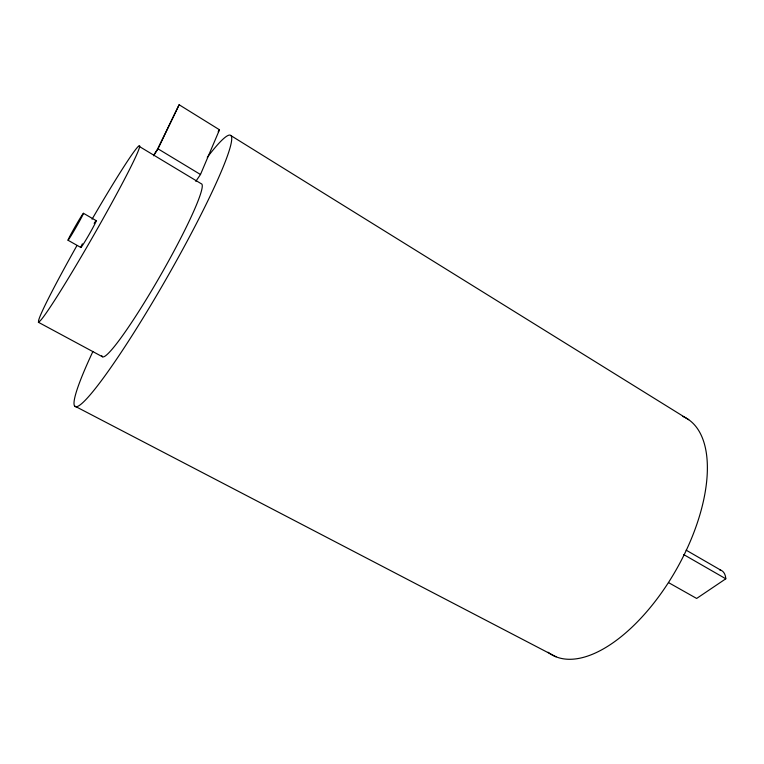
<?xml version="1.0" encoding="UTF-8"?>
<svg xmlns="http://www.w3.org/2000/svg" width="764" height="764" viewBox="0 0 764 764"><rect width="100%" height="100%" fill="white"/><g stroke="black" fill="none" stroke-linecap="round" stroke-linejoin="round"><path stroke-width="1.15" d="M195.813 181.345L200.483 174.507L219.488 129.785L179.129 104.754L157.413 149.381L153.593 155.34M153.564 155.789L158.014 148.837L179.129 104.754M218.17 131.742L219.488 129.785M719.545 569.782A21 11.871 -60.5 0 1 725.8 578.797L696.644 598.451L668.596 582.636M74.605 405.999L556.011 656.782M38.305 322.227L102.414 356.74M68.025 240.249L80.869 247.498M83.477 213.299A15.538 0.554 -60.2 0 1 72.074 234.08A15.538 0.554 -60.2 0 1 71.635 232.924A15.538 0.554 -60.2 0 1 83.477 213.299L96.168 220.643M686.148 550.156L720.739 570.135M683.675 554.549L725.8 578.797M139.077 146.316L201.257 183.742A99.654 9.884 -60.2 0 1 158.597 278.698A99.654 9.884 -60.2 0 1 101.841 355.69M158.014 148.837L200.483 174.507M230.929 135.61L688.727 419.703M207.273 157.327A156.295 15.557 -60.2 0 1 210.921 194.409A156.295 15.557 -60.2 0 1 100.571 381.752A156.295 15.557 -60.2 0 1 92.912 351.478M92.052 219.201A101.392 4.727 -60.2 0 1 133.49 161.49A101.392 4.727 -60.2 0 1 48.772 309.258A101.392 4.727 -60.2 0 1 76.992 245.483M682.758 416.399A136.078 66.153 -60.5 0 1 676.111 569.906A136.078 66.153 -60.5 0 1 548.046 652.236M94.163 223.346A15.49 0.716 -60.2 0 1 94.134 225.38A15.49 0.716 -60.2 0 1 83.524 243.821A15.49 0.716 -60.2 0 1 82.378 243.831"/></g></svg>
